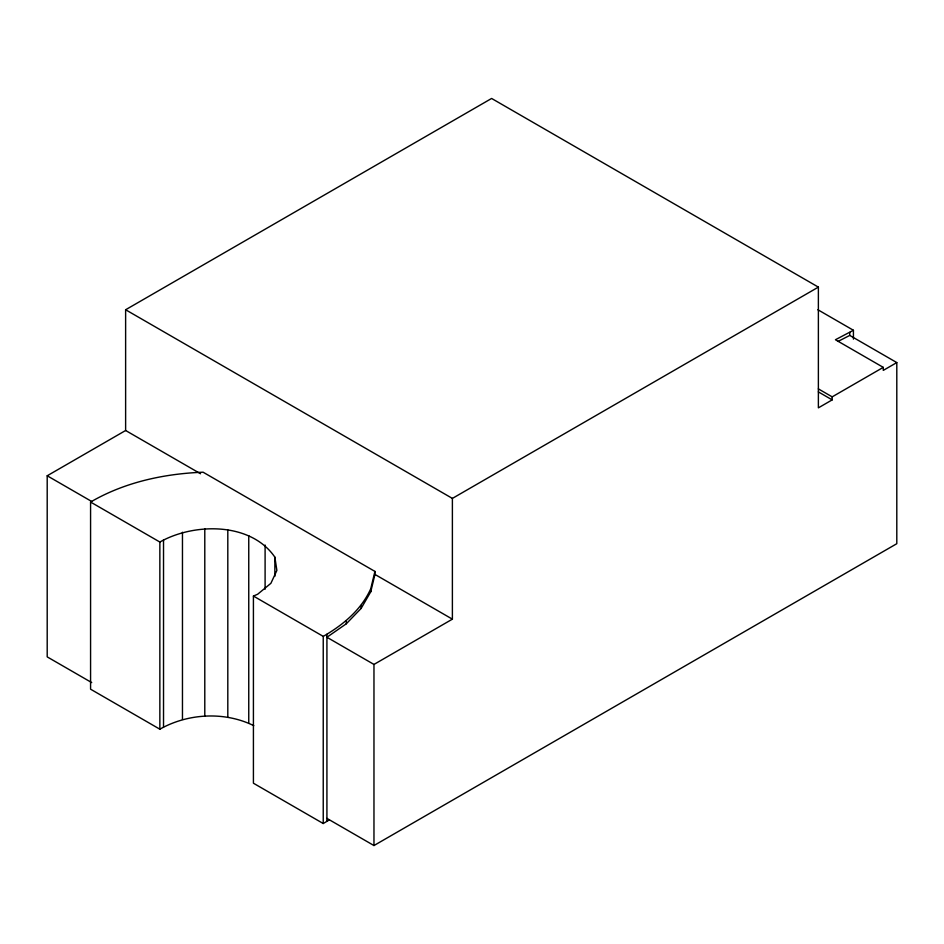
<?xml version="1.0" encoding="UTF-8"?>
<svg xmlns="http://www.w3.org/2000/svg" width="944" height="944" viewBox="0 0 944 944"><rect width="100%" height="100%" fill="white"/><g stroke="black" fill="none" stroke-linecap="round" stroke-linejoin="round"><path stroke-width="1.42" d="M326.919 818.377L373.966 845.541L896.8 543.697L896.8 362.579L883.265 370.39L883.265 367.369L832.183 396.858L832.183 399.878L818.377 407.855L818.377 287.118L452.388 498.408L452.388 619.158L373.966 664.434L326.919 637.259L346.318 623.772L361.104 608.443L370.744 591.805L370.744 588.785L374.933 571.415L203.09 472.201C164.008 473.735 124.62 482.195 90.577 502.043L90.577 689.191L159.855 729.193C188.045 713.263 224.672 711.304 253.783 725.665M370.744 591.805L374.933 574.424L374.933 571.415M329.373 819.888L323.237 823.522L253.417 783.213L253.417 596.053L323.237 636.374C342.932 625.046 361.233 609.918 370.744 588.785M91.71 682.583L47.2 656.882L47.2 475.776L125.623 430.499L125.623 309.75L491.612 98.459L818.377 287.118M90.577 502.043L159.855 542.033C193.945 522.775 250.667 521.914 274.857 557.137L276.875 570.436L270.893 583.321L257.641 594.248L253.417 596.053M883.265 367.369L835.428 339.746L853.423 330.27L853.423 339.108M838.024 341.433L849.742 335.415L896.8 362.579M817.882 309.75L853.423 330.27M818.354 388.881L832.183 396.858M818.354 391.89L832.183 399.878M125.623 309.75L452.388 498.408M125.623 430.499L200.553 473.746M374.933 574.424L452.388 619.158M47.2 475.776L91.71 501.476M849.742 332.394L849.742 335.415M373.966 664.434L373.966 845.541M361.104 605.423L361.104 608.443M346.318 620.751L346.318 623.772M326.919 634.25L326.919 821.398M323.237 636.374L323.237 823.522M274.857 557.137L274.857 576.3M265.099 545.042L265.099 589.257M248.756 535.614L248.756 722.762M227.811 529.973L227.811 717.121M204.789 528.805L204.789 715.965M182.463 532.263L182.463 719.411M163.524 539.921L163.524 727.069M159.855 542.033L159.855 729.193"/></g></svg>
